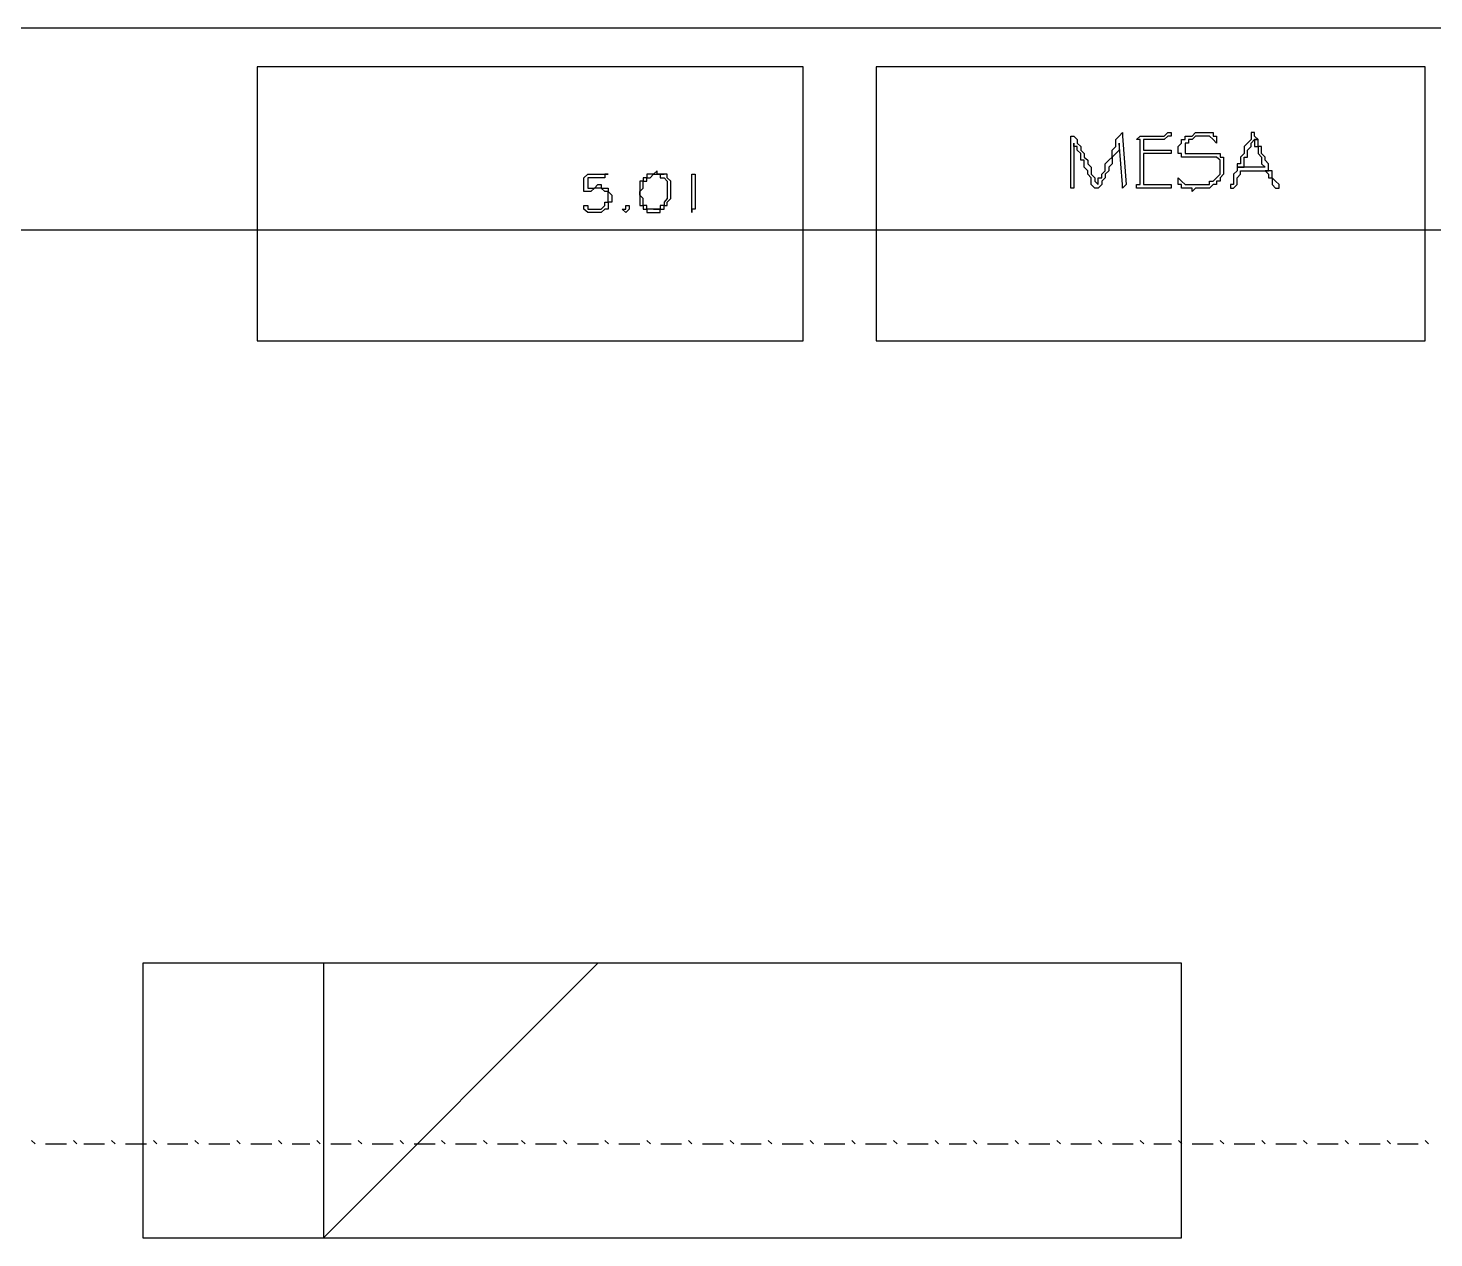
# Model space of a CAD drawing. Header units: millimetres. Extents: x -518.8 to -461.2, y 3.5 to 44.2.
# Drawn here: x -490.015 to -487.44, y 11.91 to 14.126 of the extents above; entities that cross this region are included whole.
import ezdxf

# ---------------------------------------------------------------- set-up
doc = ezdxf.new("R2010")
doc.units = ezdxf.units.MM
doc.header["$MEASUREMENT"] = 0
for name, color, linetype in [('10', 10, 'Continuous'), ('151', 151, 'Continuous'), ('16', 16, 'Continuous'), ('6', 6, 'Continuous'), ('MYSOLIDS', 7, 'Continuous')]:
    doc.layers.add(name, color=color, linetype=linetype)

msp = doc.modelspace()

# ---------------------------------------------------------------- linework, layer by layer
at = {"layer": '10'}
msp.add_lwpolyline([(-486.3737, 13.1518), (-486.3737, 14.1263), (-486.3737, 14.1263), (-491.397, 14.1263)], dxfattribs=at)
at = {"layer": '151'}
for points in [[(-488.5955, 13.5533), (-488.5955, 14.0556), (-489.5955, 14.0556), (-489.5955, 13.5533), (-488.5955, 13.5533)], [(-487.4557, 13.5533), (-487.4557, 14.0556), (-488.4617, 14.0556), (-488.4617, 13.5533), (-487.4557, 13.5533)], [(-489.8053, 11.9105), (-487.9023, 11.9105), (-487.9023, 12.4135), (-489.8053, 12.4135), (-489.8053, 11.9105)], [(-489.4745, 12.4135), (-489.4745, 11.9105), (-489.4745, 11.9105), (-488.9714, 12.4135)]]:
    msp.add_lwpolyline(points, dxfattribs=at)
at = {"layer": '16'}
msp.add_lwpolyline([(-486.3293, 13.7563), (-491.4481, 13.7563)], dxfattribs=at)
at = {"layer": '6'}
for points in [[(-490.0023, 12.0827), (-490.009, 12.0887)], [(-489.9835, 12.0827), (-489.9451, 12.0827)], [(-489.9263, 12.0827), (-489.9324, 12.0887)], [(-489.9136, 12.0827), (-489.8752, 12.0827)], [(-489.8557, 12.0827), (-489.8624, 12.0887)], [(-489.8369, 12.0827), (-489.7985, 12.0827)], [(-489.7797, 12.0827), (-489.7857, 12.0887)], [(-489.7602, 12.0827), (-489.7226, 12.0827)], [(-489.703, 12.0827), (-489.7098, 12.0887)], [(-489.6842, 12.0827), (-489.6459, 12.0827)], [(-489.6271, 12.0827), (-489.6331, 12.0887)], [(-489.6075, 12.0827), (-489.5692, 12.0827)], [(-489.5504, 12.0827), (-489.5564, 12.0887)], [(-489.5316, 12.0827), (-489.4993, 12.0827)], [(-489.4805, 12.0827), (-489.4865, 12.0887)], [(-489.4609, 12.0827), (-489.4233, 12.0827)], [(-489.4038, 12.0827), (-489.4105, 12.0887)], [(-489.385, 12.0827), (-489.3466, 12.0827)], [(-489.3278, 12.0827), (-489.3339, 12.0887)], [(-489.3083, 12.0827), (-489.2699, 12.0827)], [(-489.2511, 12.0827), (-489.2579, 12.0887)], [(-489.2324, 12.0827), (-489.194, 12.0827)], [(-489.1745, 12.0827), (-489.1812, 12.0887)], [(-489.1557, 12.0827), (-489.1173, 12.0827)], [(-489.1045, 12.0827), (-489.1113, 12.0887)], [(-489.0857, 12.0827), (-489.0474, 12.0827)], [(-489.0286, 12.0827), (-489.0346, 12.0887)], [(-489.009, 12.0827), (-488.9707, 12.0827)], [(-488.9519, 12.0827), (-488.9587, 12.0887)], [(-488.9331, 12.0827), (-488.8948, 12.0827)], [(-488.8752, 12.0827), (-488.882, 12.0887)], [(-488.8564, 12.0827), (-488.8181, 12.0827)], [(-488.7993, 12.0827), (-488.8053, 12.0887)], [(-488.7797, 12.0827), (-488.7421, 12.0827)], [(-488.7226, 12.0827), (-488.7293, 12.0887)], [(-488.7098, 12.0827), (-488.6722, 12.0827)], [(-488.6527, 12.0827), (-488.6594, 12.0887)], [(-488.6339, 12.0827), (-488.5955, 12.0827)], [(-488.5767, 12.0827), (-488.5827, 12.0887)], [(-488.5572, 12.0827), (-488.5188, 12.0827)], [(-488.5, 12.0827), (-488.506, 12.0887)], [(-488.4812, 12.0827), (-488.4429, 12.0827)], [(-488.4233, 12.0827), (-488.4301, 12.0887)], [(-488.4045, 12.0827), (-488.3662, 12.0827)], [(-488.3474, 12.0827), (-488.3534, 12.0887)], [(-488.3278, 12.0827), (-488.2963, 12.0827)], [(-488.2775, 12.0827), (-488.2835, 12.0887)], [(-488.2579, 12.0827), (-488.2196, 12.0827)], [(-488.2008, 12.0827), (-488.2068, 12.0887)], [(-488.182, 12.0827), (-488.1436, 12.0827)], [(-488.1241, 12.0827), (-488.1308, 12.0887)], [(-488.1053, 12.0827), (-488.0669, 12.0827)], [(-488.0481, 12.0827), (-488.0542, 12.0887)], [(-488.0286, 12.0827), (-487.991, 12.0827)], [(-487.9714, 12.0827), (-487.9782, 12.0887)], [(-487.9527, 12.0827), (-487.9203, 12.0827)], [(-487.9015, 12.0827), (-487.9075, 12.0887)], [(-487.8827, 12.0827), (-487.8444, 12.0827)], [(-487.8248, 12.0827), (-487.8316, 12.0887)], [(-487.806, 12.0827), (-487.7677, 12.0827)], [(-487.7489, 12.0827), (-487.7549, 12.0887)], [(-487.7293, 12.0827), (-487.6918, 12.0827)], [(-487.6722, 12.0827), (-487.679, 12.0887)], [(-487.6534, 12.0827), (-487.6151, 12.0827)], [(-487.5963, 12.0827), (-487.6023, 12.0887)], [(-487.5767, 12.0827), (-487.5384, 12.0827)], [(-487.5196, 12.0827), (-487.5256, 12.0887)], [(-487.5068, 12.0827), (-487.4684, 12.0827)], [(-487.4496, 12.0827), (-487.4557, 12.0887)]]:
    msp.add_lwpolyline(points, dxfattribs=at)
at = {"layer": 'MYSOLIDS'}
for points in [[(-488.0993, 13.9157), (-488.0993, 13.9097), (-488.0993, 13.9097), (-488.0993, 13.903), (-488.0993, 13.8969), (-488.0993, 13.8902), (-488.0993, 13.8902), (-488.0993, 13.8902), (-488.0993, 13.8842), (-488.0993, 13.8774), (-488.0993, 13.8714), (-488.0993, 13.8714), (-488.0993, 13.8646), (-488.0993, 13.8586), (-488.0993, 13.8586), (-488.0993, 13.8518), (-488.0993, 13.8458), (-488.0993, 13.8398), (-488.0993, 13.8398), (-488.0993, 13.833), (-488.0993, 13.833), (-488.0993, 13.833), (-488.1053, 13.833), (-488.1053, 13.833), (-488.1053, 13.833), (-488.1053, 13.833), (-488.1053, 13.833), (-488.1053, 13.833), (-488.1053, 13.8398), (-488.1053, 13.8398), (-488.1053, 13.8458), (-488.1053, 13.8458), (-488.1053, 13.8518), (-488.1053, 13.8586), (-488.1053, 13.8586), (-488.1053, 13.8646), (-488.1053, 13.8714), (-488.1053, 13.8774), (-488.1053, 13.8842), (-488.1053, 13.8842), (-488.1053, 13.8902), (-488.1053, 13.8969), (-488.1053, 13.903), (-488.1053, 13.903), (-488.1053, 13.9097), (-488.1053, 13.9157), (-488.1053, 13.9157), (-488.1053, 13.9225), (-488.1053, 13.9225), (-488.1053, 13.9285), (-488.1053, 13.9285), (-488.1053, 13.9285), (-488.1053, 13.9285), (-488.0993, 13.9285), (-488.0993, 13.9285), (-488.0993, 13.9285), (-488.0993, 13.9285), (-488.0933, 13.9225), (-488.0933, 13.9157), (-488.0933, 13.9157), (-488.0865, 13.9097), (-488.0865, 13.9097), (-488.0865, 13.903), (-488.0865, 13.903), (-488.0805, 13.8969), (-488.0805, 13.8969), (-488.0805, 13.8902), (-488.0737, 13.8842), (-488.0737, 13.8774), (-488.0737, 13.8774), (-488.0677, 13.8714), (-488.0677, 13.8646), (-488.0677, 13.8646), (-488.0677, 13.8586), (-488.0609, 13.8518), (-488.0609, 13.8518), (-488.0609, 13.8458), (-488.0549, 13.8398), (-488.0549, 13.8398), (-488.0549, 13.8458), (-488.0549, 13.8458), (-488.0549, 13.8518), (-488.0481, 13.8518), (-488.0481, 13.8586), (-488.0481, 13.8586), (-488.0421, 13.8646), (-488.0421, 13.8714), (-488.0421, 13.8714), (-488.0421, 13.8774), (-488.0354, 13.8842), (-488.0354, 13.8842), (-488.0293, 13.8902), (-488.0293, 13.8969), (-488.0293, 13.903), (-488.0226, 13.9097), (-488.0226, 13.9097), (-488.0226, 13.9157), (-488.0226, 13.9225), (-488.0226, 13.9225), (-488.0166, 13.9285), (-488.0166, 13.9285), (-488.0166, 13.9285), (-488.0105, 13.9353), (-488.0105, 13.9353), (-488.0105, 13.9285), (-488.0105, 13.9285), (-488.0105, 13.9285), (-488.0105, 13.9285), (-488.0038, 13.8398), (-488.0105, 13.833), (-488.0105, 13.833), (-488.0105, 13.833), (-488.0105, 13.833), (-488.0105, 13.833), (-488.0105, 13.833), (-488.0105, 13.8398), (-488.0105, 13.8398), (-488.0166, 13.9157), (-488.0166, 13.9097), (-488.0166, 13.903), (-488.0226, 13.8969), (-488.0226, 13.8969), (-488.0293, 13.8902), (-488.0293, 13.8842), (-488.0293, 13.8774), (-488.0354, 13.8714), (-488.0354, 13.8714), (-488.0354, 13.8646), (-488.0421, 13.8586), (-488.0421, 13.8586), (-488.0421, 13.8518), (-488.0421, 13.8518), (-488.0421, 13.8518), (-488.0481, 13.8458), (-488.0481, 13.8458), (-488.0481, 13.8398), (-488.0549, 13.833), (-488.0549, 13.833), (-488.0549, 13.833), (-488.0549, 13.833), (-488.0609, 13.833), (-488.0609, 13.833), (-488.0609, 13.833), (-488.0677, 13.8398), (-488.0677, 13.8398), (-488.0677, 13.8398), (-488.0677, 13.8458), (-488.0677, 13.8518), (-488.0737, 13.8586), (-488.0737, 13.8646), (-488.0737, 13.8646), (-488.0805, 13.8714), (-488.0805, 13.8774), (-488.0805, 13.8842), (-488.0865, 13.8842), (-488.0865, 13.8902), (-488.0865, 13.8969), (-488.0865, 13.8969), (-488.0933, 13.903), (-488.0933, 13.903), (-488.0933, 13.9097), (-488.0993, 13.9097), (-488.0993, 13.9157), (-488.0993, 13.9157), (-488.0993, 13.9157), (-488.0993, 13.9157), (-488.0993, 13.9157)], [(-487.9722, 13.903), (-487.9271, 13.903), (-487.9271, 13.903), (-487.9211, 13.903), (-487.9211, 13.903), (-487.9211, 13.903), (-487.9211, 13.903), (-487.9211, 13.8969), (-487.9211, 13.8969), (-487.9271, 13.8969), (-487.9271, 13.8969), (-487.9722, 13.8969), (-487.9722, 13.8902), (-487.9722, 13.8902), (-487.9722, 13.8902), (-487.9722, 13.8902), (-487.9722, 13.8842), (-487.9722, 13.8774), (-487.9722, 13.8714), (-487.9722, 13.8714), (-487.9722, 13.8646), (-487.9722, 13.8646), (-487.9722, 13.8586), (-487.9722, 13.8518), (-487.9722, 13.8518), (-487.9722, 13.8458), (-487.9722, 13.8398), (-487.9722, 13.8398), (-487.9722, 13.8398), (-487.9654, 13.8398), (-487.9594, 13.8398), (-487.9527, 13.8398), (-487.9527, 13.8398), (-487.9466, 13.8398), (-487.9466, 13.8398), (-487.9399, 13.8398), (-487.9339, 13.8398), (-487.9271, 13.8398), (-487.9271, 13.8398), (-487.9211, 13.8398), (-487.9211, 13.8398), (-487.9211, 13.8398), (-487.9211, 13.8398), (-487.9211, 13.8398), (-487.9211, 13.833), (-487.9271, 13.833), (-487.9271, 13.833), (-487.9339, 13.833), (-487.9399, 13.833), (-487.9399, 13.833), (-487.9466, 13.833), (-487.9527, 13.833), (-487.9527, 13.833), (-487.9594, 13.833), (-487.9654, 13.833), (-487.9722, 13.833), (-487.9722, 13.833), (-487.9782, 13.833), (-487.9782, 13.833), (-487.9782, 13.833), (-487.9782, 13.833), (-487.985, 13.833), (-487.985, 13.833), (-487.985, 13.8398), (-487.9782, 13.8398), (-487.9782, 13.8458), (-487.9782, 13.8518), (-487.9782, 13.8586), (-487.9782, 13.8586), (-487.9782, 13.8646), (-487.9782, 13.8714), (-487.9782, 13.8774), (-487.9782, 13.8774), (-487.9782, 13.8842), (-487.9782, 13.8842), (-487.9782, 13.8902), (-487.9782, 13.8969), (-487.9782, 13.903), (-487.9782, 13.903), (-487.9782, 13.9097), (-487.9782, 13.9157), (-487.9782, 13.9225), (-487.985, 13.9225), (-487.985, 13.9225), (-487.985, 13.9225), (-487.9782, 13.9285), (-487.9782, 13.9285), (-487.9782, 13.9285), (-487.9722, 13.9285), (-487.9722, 13.9285), (-487.9654, 13.9285), (-487.9594, 13.9285), (-487.9594, 13.9285), (-487.9527, 13.9285), (-487.9527, 13.9285), (-487.9466, 13.9285), (-487.9466, 13.9285), (-487.9399, 13.9285), (-487.9339, 13.9285), (-487.9271, 13.9353), (-487.9271, 13.9353), (-487.9211, 13.9353), (-487.9211, 13.9353), (-487.9211, 13.9285), (-487.9211, 13.9285), (-487.9211, 13.9285), (-487.9211, 13.9285), (-487.9211, 13.9285), (-487.9211, 13.9285), (-487.9211, 13.9285), (-487.9271, 13.9285), (-487.9339, 13.9225), (-487.9399, 13.9225), (-487.9466, 13.9225), (-487.9527, 13.9225), (-487.9594, 13.9225), (-487.9594, 13.9225), (-487.9654, 13.9225), (-487.9722, 13.9225), (-487.9722, 13.9225), (-487.9722, 13.9157), (-487.9722, 13.9157), (-487.9722, 13.9097), (-487.9722, 13.9097), (-487.9722, 13.903), (-487.9722, 13.903), (-487.9722, 13.903), (-487.9722, 13.903), (-487.9722, 13.903)], [(-487.8384, 13.9157), (-487.8444, 13.9225), (-487.8444, 13.9225), (-487.8444, 13.9225), (-487.8444, 13.9225), (-487.8444, 13.9225), (-487.8511, 13.9285), (-487.8572, 13.9285), (-487.8572, 13.9285), (-487.8639, 13.9285), (-487.8639, 13.9285), (-487.8699, 13.9285), (-487.8767, 13.9285), (-487.8827, 13.9225), (-487.8827, 13.9225), (-487.8895, 13.9225), (-487.8895, 13.9157), (-487.8955, 13.9157), (-487.8955, 13.9097), (-487.8955, 13.9097), (-487.8955, 13.903), (-487.8955, 13.903), (-487.8955, 13.8969), (-487.8895, 13.8969), (-487.8895, 13.8969), (-487.8827, 13.8969), (-487.8827, 13.8969), (-487.8767, 13.8969), (-487.8699, 13.8969), (-487.8699, 13.8969), (-487.8699, 13.8969), (-487.8639, 13.8969), (-487.8572, 13.8969), (-487.8511, 13.8969), (-487.8511, 13.8969), (-487.8444, 13.8969), (-487.8384, 13.8969), (-487.8316, 13.8969), (-487.8316, 13.8969), (-487.8316, 13.8902), (-487.8256, 13.8902), (-487.8256, 13.8842), (-487.8256, 13.8842), (-487.8256, 13.8774), (-487.8256, 13.8714), (-487.8256, 13.8714), (-487.8256, 13.8646), (-487.8256, 13.8586), (-487.8256, 13.8586), (-487.8316, 13.8518), (-487.8316, 13.8458), (-487.8384, 13.8458), (-487.8384, 13.8398), (-487.8384, 13.8398), (-487.8444, 13.8398), (-487.8444, 13.8398), (-487.8511, 13.833), (-487.8572, 13.833), (-487.8572, 13.833), (-487.8639, 13.833), (-487.8699, 13.833), (-487.8699, 13.833), (-487.8767, 13.833), (-487.8827, 13.827), (-487.8827, 13.833), (-487.8895, 13.833), (-487.8955, 13.833), (-487.8955, 13.833), (-487.9023, 13.833), (-487.9023, 13.8398), (-487.9083, 13.8398), (-487.9083, 13.8458), (-487.9083, 13.8458), (-487.9083, 13.8518), (-487.9083, 13.8518), (-487.9083, 13.8518), (-487.9083, 13.8518), (-487.9023, 13.8458), (-487.9023, 13.8458), (-487.9023, 13.8458), (-487.9023, 13.8458), (-487.8955, 13.8398), (-487.8955, 13.8398), (-487.8895, 13.8398), (-487.8895, 13.8398), (-487.8827, 13.8398), (-487.8767, 13.8398), (-487.8767, 13.8398), (-487.8699, 13.8398), (-487.8639, 13.8398), (-487.8572, 13.8398), (-487.8572, 13.8398), (-487.8511, 13.8398), (-487.8511, 13.8458), (-487.8444, 13.8458), (-487.8444, 13.8458), (-487.8384, 13.8518), (-487.8384, 13.8518), (-487.8316, 13.8586), (-487.8316, 13.8586), (-487.8316, 13.8646), (-487.8316, 13.8714), (-487.8316, 13.8714), (-487.8316, 13.8774), (-487.8316, 13.8842), (-487.8316, 13.8842), (-487.8384, 13.8902), (-487.8384, 13.8902), (-487.8444, 13.8902), (-487.8444, 13.8902), (-487.8511, 13.8902), (-487.8511, 13.8902), (-487.8572, 13.8902), (-487.8639, 13.8902), (-487.8699, 13.8902), (-487.8699, 13.8902), (-487.8767, 13.8902), (-487.8827, 13.8902), (-487.8827, 13.8902), (-487.8895, 13.8902), (-487.8955, 13.8902), (-487.9023, 13.8902), (-487.9023, 13.8902), (-487.9023, 13.8969), (-487.9083, 13.8969), (-487.9083, 13.903), (-487.9083, 13.903), (-487.9083, 13.9097), (-487.9023, 13.9157), (-487.9023, 13.9157), (-487.9023, 13.9225), (-487.8955, 13.9225), (-487.8955, 13.9285), (-487.8895, 13.9285), (-487.8827, 13.9285), (-487.8827, 13.9285), (-487.8767, 13.9353), (-487.8699, 13.9353), (-487.8699, 13.9353), (-487.8639, 13.9353), (-487.8639, 13.9353), (-487.8572, 13.9353), (-487.8511, 13.9353), (-487.8444, 13.9353), (-487.8444, 13.9285), (-487.8384, 13.9285), (-487.8384, 13.9225), (-487.8384, 13.9225), (-487.8384, 13.9225), (-487.8384, 13.9225), (-487.8384, 13.9157), (-487.8384, 13.9157), (-487.8384, 13.9157), (-487.8384, 13.9157), (-487.8384, 13.9157)], [(-487.7684, 13.9353), (-487.7684, 13.9353), (-487.7745, 13.9353), (-487.7745, 13.9285), (-487.7745, 13.9285), (-487.7745, 13.9225), (-487.7812, 13.9157), (-487.7812, 13.9157), (-487.7872, 13.9097), (-487.7872, 13.8969), (-487.7872, 13.8969), (-487.794, 13.8902), (-487.794, 13.8902), (-487.794, 13.8842), (-487.794, 13.8774), (-487.8, 13.8774), (-487.8, 13.8714), (-487.794, 13.8714), (-487.7872, 13.8714), (-487.7872, 13.8774), (-487.7872, 13.8842), (-487.7872, 13.8902), (-487.7812, 13.8902), (-487.7812, 13.8902), (-487.7812, 13.8969), (-487.7812, 13.8969), (-487.7812, 13.903), (-487.7745, 13.9097), (-487.7745, 13.9157), (-487.7745, 13.9157), (-487.7684, 13.9225), (-487.7617, 13.9225), (-487.7684, 13.9285), (-487.7684, 13.9353), (-487.7684, 13.9353), (-487.7684, 13.9353)], [(-487.7617, 13.9225), (-487.7684, 13.9225), (-487.7684, 13.9225), (-487.7684, 13.9157), (-487.7684, 13.9097), (-487.7617, 13.9097), (-487.7617, 13.903), (-487.7617, 13.8969), (-487.7617, 13.8969), (-487.7557, 13.8902), (-487.7557, 13.8842), (-487.7557, 13.8842), (-487.7557, 13.8774), (-487.7489, 13.8714), (-487.794, 13.8714), (-487.8, 13.8714), (-487.8, 13.8646), (-487.8, 13.8646), (-487.8068, 13.8586), (-487.8068, 13.8518), (-487.8068, 13.8518), (-487.8068, 13.8458), (-487.8068, 13.8398), (-487.8128, 13.8398), (-487.8128, 13.833), (-487.8068, 13.833), (-487.8068, 13.833), (-487.8068, 13.833), (-487.8068, 13.833), (-487.8, 13.8398), (-487.8, 13.8458), (-487.8, 13.8458), (-487.8, 13.8518), (-487.794, 13.8586), (-487.794, 13.8586), (-487.794, 13.8646), (-487.7489, 13.8646), (-487.7429, 13.8646), (-487.7429, 13.8714), (-487.7429, 13.8774), (-487.7489, 13.8842), (-487.7489, 13.8842), (-487.7489, 13.8902), (-487.7489, 13.8902), (-487.7557, 13.8969), (-487.7557, 13.903), (-487.7557, 13.903), (-487.7557, 13.9097), (-487.7557, 13.9097), (-487.7617, 13.9097), (-487.7617, 13.9157), (-487.7617, 13.9225), (-487.7617, 13.9225), (-487.7617, 13.9225)], [(-488.9902, 13.8518), (-488.9902, 13.8518), (-488.9902, 13.8458), (-488.9902, 13.8458), (-488.9902, 13.8398), (-488.9902, 13.8398), (-488.9902, 13.833), (-488.9902, 13.833), (-488.9902, 13.833), (-488.9842, 13.833), (-488.9842, 13.833), (-488.9842, 13.833), (-488.9775, 13.833), (-488.9775, 13.833), (-488.9714, 13.8398), (-488.9714, 13.8398), (-488.9714, 13.8398), (-488.9654, 13.8398), (-488.9654, 13.833), (-488.9587, 13.833), (-488.9587, 13.833), (-488.9527, 13.833), (-488.9527, 13.833), (-488.9527, 13.827), (-488.9527, 13.827), (-488.9459, 13.8203), (-488.9459, 13.8203), (-488.9459, 13.8142), (-488.9459, 13.8142), (-488.9459, 13.8142), (-488.9459, 13.8075), (-488.9459, 13.8075), (-488.9527, 13.8075), (-488.9527, 13.8015), (-488.9527, 13.8015), (-488.9527, 13.7947), (-488.9587, 13.7947), (-488.9587, 13.7947), (-488.9587, 13.7947), (-488.9654, 13.7887), (-488.9654, 13.7887), (-488.9714, 13.7887), (-488.9714, 13.7887), (-488.9775, 13.7887), (-488.9775, 13.7887), (-488.9842, 13.7887), (-488.9842, 13.7887), (-488.9902, 13.7887), (-488.9902, 13.7887), (-488.9902, 13.7887), (-488.997, 13.7947), (-488.997, 13.7947), (-488.997, 13.8015), (-488.997, 13.8015), (-488.997, 13.8015), (-488.997, 13.8015), (-488.997, 13.8015), (-488.9902, 13.8015), (-488.9902, 13.8015), (-488.9902, 13.8015), (-488.9902, 13.8015), (-488.9902, 13.7947), (-488.9842, 13.7947), (-488.9842, 13.7947), (-488.9842, 13.7947), (-488.9775, 13.7947), (-488.9775, 13.7947), (-488.9775, 13.7947), (-488.9714, 13.7947), (-488.9714, 13.7947), (-488.9654, 13.7947), (-488.9654, 13.7947), (-488.9587, 13.8015), (-488.9587, 13.8015), (-488.9587, 13.8015), (-488.9587, 13.8075), (-488.9527, 13.8075), (-488.9527, 13.8075), (-488.9527, 13.8142), (-488.9527, 13.8142), (-488.9527, 13.8203), (-488.9527, 13.8203), (-488.9527, 13.827), (-488.9587, 13.827), (-488.9587, 13.827), (-488.9587, 13.827), (-488.9654, 13.833), (-488.9654, 13.833), (-488.9714, 13.833), (-488.9714, 13.833), (-488.9714, 13.833), (-488.9775, 13.833), (-488.9775, 13.833), (-488.9775, 13.833), (-488.9842, 13.827), (-488.9842, 13.827), (-488.9902, 13.827), (-488.9902, 13.827), (-488.9902, 13.827), (-488.9902, 13.827), (-488.997, 13.827), (-488.997, 13.827), (-488.997, 13.827), (-488.997, 13.827), (-488.997, 13.833), (-488.997, 13.833), (-488.997, 13.8398), (-488.997, 13.8398), (-488.997, 13.8458), (-488.997, 13.8458), (-488.997, 13.8518), (-488.997, 13.8518), (-488.997, 13.8518), (-488.9902, 13.8586), (-488.9902, 13.8586), (-488.9902, 13.8586), (-488.9902, 13.8586), (-488.9842, 13.8586), (-488.9842, 13.8586), (-488.9775, 13.8586), (-488.9775, 13.8586), (-488.9714, 13.8586), (-488.9714, 13.8586), (-488.9654, 13.8586), (-488.9654, 13.8586), (-488.9587, 13.8586), (-488.9587, 13.8586), (-488.9587, 13.8586), (-488.9527, 13.8586), (-488.9527, 13.8586), (-488.9527, 13.8586), (-488.9527, 13.8586), (-488.9527, 13.8586), (-488.9527, 13.8586), (-488.9527, 13.8586), (-488.9527, 13.8586), (-488.9527, 13.8586), (-488.9587, 13.8586), (-488.9587, 13.8518), (-488.9654, 13.8518), (-488.9654, 13.8518), (-488.9714, 13.8518), (-488.9775, 13.8518), (-488.9842, 13.8518), (-488.9842, 13.8518), (-488.9902, 13.8518), (-488.9902, 13.8518), (-488.9902, 13.8518), (-488.9902, 13.8518), (-488.9902, 13.8518)], [(-488.8632, 13.8646), (-488.8699, 13.8586), (-488.8699, 13.8586), (-488.876, 13.8586), (-488.876, 13.8586), (-488.876, 13.8586), (-488.882, 13.8586), (-488.882, 13.8518), (-488.8887, 13.8518), (-488.8887, 13.8518), (-488.8887, 13.8458), (-488.8948, 13.8458), (-488.8948, 13.8398), (-488.8948, 13.8398), (-488.8948, 13.8398), (-488.8948, 13.833), (-488.8948, 13.833), (-488.8948, 13.827), (-488.8948, 13.827), (-488.8948, 13.8203), (-488.8948, 13.8203), (-488.8948, 13.8203), (-488.8948, 13.8142), (-488.8948, 13.8142), (-488.8948, 13.8075), (-488.8948, 13.8075), (-488.8948, 13.8015), (-488.8887, 13.8015), (-488.8887, 13.7947), (-488.8887, 13.7947), (-488.882, 13.7947), (-488.882, 13.7947), (-488.882, 13.7887), (-488.876, 13.7887), (-488.876, 13.7887), (-488.8699, 13.7887), (-488.8699, 13.7887), (-488.8632, 13.7887), (-488.8632, 13.7887), (-488.8572, 13.7887), (-488.8572, 13.7947), (-488.8572, 13.7947), (-488.8699, 13.7947), (-488.8699, 13.7947), (-488.8699, 13.7947), (-488.876, 13.7947), (-488.876, 13.7947), (-488.882, 13.7947), (-488.882, 13.8015), (-488.8887, 13.8015), (-488.8887, 13.8015), (-488.8887, 13.8075), (-488.8887, 13.8075), (-488.8887, 13.8142), (-488.8887, 13.8142), (-488.8948, 13.8203), (-488.8948, 13.8203), (-488.8948, 13.8203), (-488.8948, 13.827), (-488.8887, 13.833), (-488.8887, 13.833), (-488.8887, 13.8398), (-488.8887, 13.8398), (-488.8887, 13.8398), (-488.8887, 13.8458), (-488.882, 13.8458), (-488.882, 13.8458), (-488.882, 13.8518), (-488.876, 13.8518), (-488.876, 13.8518), (-488.876, 13.8518), (-488.8699, 13.8586), (-488.8699, 13.8586), (-488.8632, 13.8586), (-488.8504, 13.8586), (-488.8504, 13.8586), (-488.8572, 13.8586), (-488.8572, 13.8586), (-488.8632, 13.8586), (-488.8632, 13.8646), (-488.8632, 13.8646)], [(-488.8504, 13.8586), (-488.8632, 13.8586), (-488.8632, 13.8586), (-488.8572, 13.8586), (-488.8572, 13.8518), (-488.8504, 13.8518), (-488.8504, 13.8518), (-488.8504, 13.8518), (-488.8444, 13.8458), (-488.8444, 13.8458), (-488.8444, 13.8458), (-488.8444, 13.8398), (-488.8444, 13.8398), (-488.8444, 13.833), (-488.8444, 13.833), (-488.8444, 13.833), (-488.8444, 13.827), (-488.8444, 13.8203), (-488.8444, 13.8203), (-488.8444, 13.8142), (-488.8444, 13.8142), (-488.8444, 13.8142), (-488.8444, 13.8142), (-488.8504, 13.8075), (-488.8504, 13.8075), (-488.8504, 13.8015), (-488.8572, 13.8015), (-488.8572, 13.8015), (-488.8572, 13.7947), (-488.8572, 13.7947), (-488.8632, 13.7947), (-488.8632, 13.7947), (-488.8699, 13.7947), (-488.8572, 13.7947), (-488.8504, 13.7947), (-488.8504, 13.7947), (-488.8504, 13.8015), (-488.8444, 13.8015), (-488.8444, 13.8015), (-488.8444, 13.8075), (-488.8444, 13.8075), (-488.8376, 13.8142), (-488.8376, 13.8142), (-488.8376, 13.8203), (-488.8376, 13.8203), (-488.8376, 13.827), (-488.8376, 13.827), (-488.8376, 13.833), (-488.8376, 13.833), (-488.8376, 13.8398), (-488.8376, 13.8398), (-488.8376, 13.8458), (-488.8376, 13.8458), (-488.8376, 13.8458), (-488.8444, 13.8518), (-488.8444, 13.8518), (-488.8444, 13.8518), (-488.8444, 13.8586), (-488.8504, 13.8586), (-488.8504, 13.8586)], [(-488.7993, 13.7947), (-488.7993, 13.7947), (-488.7993, 13.8015), (-488.7993, 13.8015), (-488.7993, 13.8015), (-488.7993, 13.8075), (-488.7993, 13.8075), (-488.7993, 13.8142), (-488.7993, 13.8203), (-488.7993, 13.8203), (-488.7993, 13.827), (-488.7993, 13.827), (-488.7993, 13.833), (-488.7993, 13.833), (-488.7993, 13.8398), (-488.7993, 13.8398), (-488.7993, 13.8398), (-488.7993, 13.8458), (-488.7993, 13.8458), (-488.7993, 13.8518), (-488.7993, 13.8586), (-488.7993, 13.8586), (-488.7993, 13.8586), (-488.7993, 13.8586), (-488.7993, 13.8586), (-488.7993, 13.8586), (-488.7933, 13.8586), (-488.7933, 13.8586), (-488.7933, 13.8586), (-488.7933, 13.8518), (-488.7933, 13.8518), (-488.7933, 13.8458), (-488.7933, 13.8458), (-488.7933, 13.8398), (-488.7933, 13.8398), (-488.7933, 13.833), (-488.7933, 13.833), (-488.7933, 13.827), (-488.7933, 13.827), (-488.7933, 13.8203), (-488.7933, 13.8203), (-488.7933, 13.8142), (-488.7933, 13.8142), (-488.7933, 13.8075), (-488.7933, 13.8075), (-488.7933, 13.8015), (-488.7933, 13.7947), (-488.7993, 13.7947), (-488.7993, 13.7947), (-488.7993, 13.7947), (-488.7993, 13.7887), (-488.7993, 13.7887), (-488.7993, 13.7887), (-488.7993, 13.7887), (-488.7993, 13.7887), (-488.7993, 13.7887), (-488.7993, 13.7947), (-488.7993, 13.7947), (-488.7993, 13.7947), (-488.7993, 13.7947), (-488.7993, 13.7947)], [(-487.7429, 13.8646), (-487.7489, 13.8646), (-487.7489, 13.8646), (-487.7429, 13.8586), (-487.7429, 13.8586), (-487.7429, 13.8518), (-487.7361, 13.8518), (-487.7361, 13.8458), (-487.7361, 13.8398), (-487.7301, 13.833), (-487.7301, 13.833), (-487.7301, 13.833), (-487.7233, 13.833), (-487.7233, 13.833), (-487.7233, 13.8398), (-487.7301, 13.8458), (-487.7301, 13.8458), (-487.7361, 13.8518), (-487.7361, 13.8586), (-487.7361, 13.8646), (-487.7429, 13.8646), (-487.7429, 13.8646)], [(-488.9203, 13.7887), (-488.9203, 13.7887), (-488.9203, 13.7887), (-488.9271, 13.7947), (-488.9271, 13.7947), (-488.9203, 13.7947), (-488.9203, 13.8015), (-488.9203, 13.8015), (-488.9203, 13.8015), (-488.9143, 13.8015), (-488.9143, 13.8015), (-488.9143, 13.7947), (-488.9143, 13.7947), (-488.9143, 13.7947), (-488.9143, 13.7947), (-488.9203, 13.7887), (-488.9203, 13.7887), (-488.9203, 13.7887), (-488.9203, 13.7887), (-488.9203, 13.7887)]]:
    msp.add_lwpolyline(points, dxfattribs=at)

doc.saveas('drawing.dxf')
